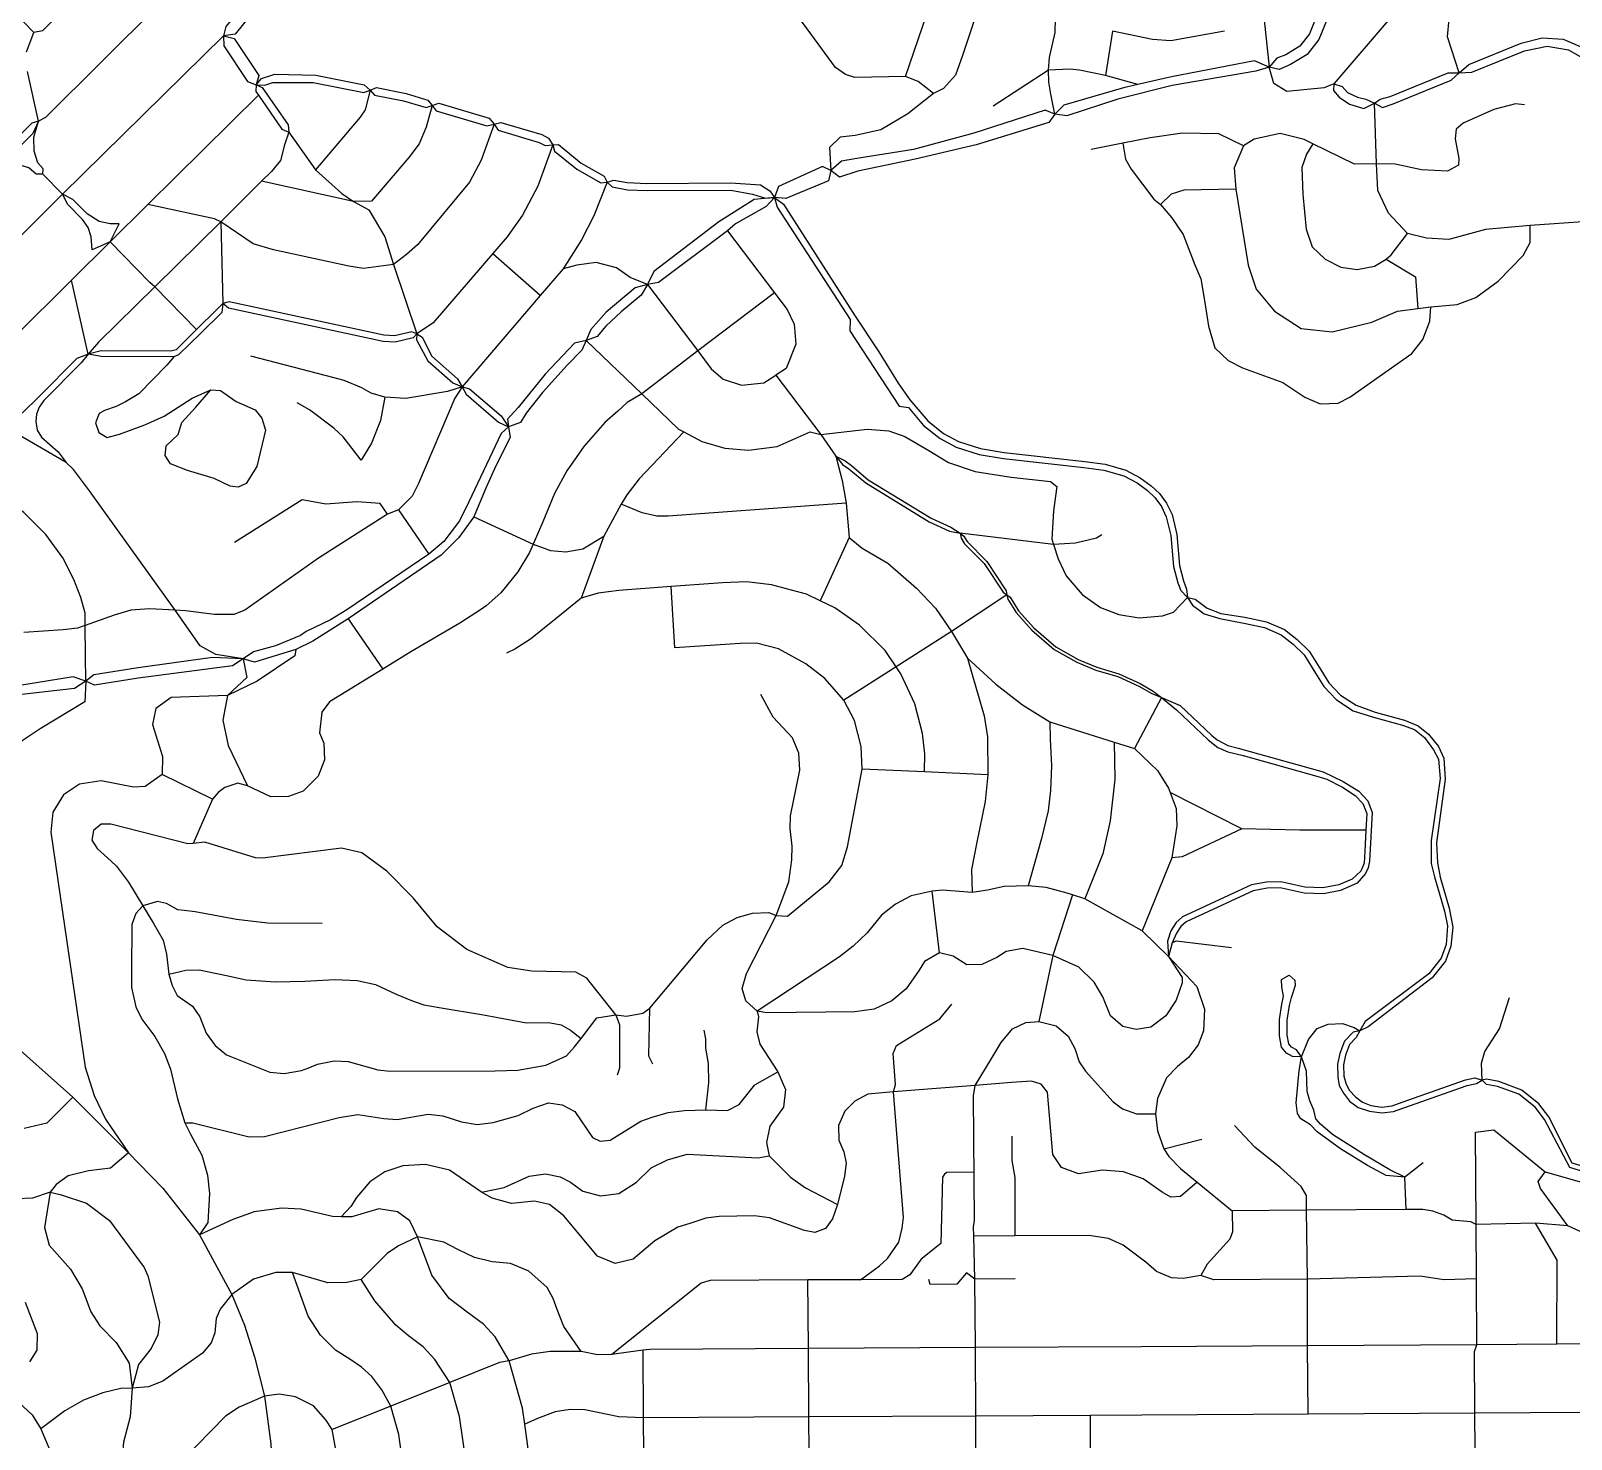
# Model space of a CAD drawing. Extents: x 0 to 264, y 89 to 356.
# Drawn here: x 92.06 to 126.16, y 140.43 to 171.61 of the extents above; entities that cross this region are included whole.
import ezdxf

# ---------------------------------------------------------------- set-up
doc = ezdxf.new("R2010")
doc.units = 0
doc.layers.get('0').update_dxf_attribs({"linetype": 'CONTINUOUS'})

msp = doc.modelspace()

# ---------------------------------------------------------------- linework, layer by layer
at = {"color": 4}
for points in [[(92.534715, 180.114002), (92.567785, 179.901232), (93.169715, 178.918966), (93.951338, 176.849704), (94.207101, 176.450625), (95.430797, 174.955731), (95.600574, 174.880764), (95.808933, 174.833359), (96.846319, 173.486188), (97.157204, 173.035296), (97.200201, 172.485183), (97.075625, 172.151147), (96.58394, 171.539298), (96.32928, 171.499609)], [(112.042222, 170.22079), (111.700468, 170.486476), (111.423758, 170.597822), (110.303688, 170.576881), (110.094228, 170.643028), (109.874843, 170.799571), (109.244254, 171.651749), (108.302778, 172.925051), (107.865113, 173.515954), (107.755972, 173.837865), (107.724002, 174.324035), (107.719599, 175.716407), (107.703056, 179.5683)], [(111.423758, 170.597822), (112.568081, 173.950314), (114.140147, 176.782456), (114.389298, 177.050347)], [(121.894645, 177.211301), (121.742508, 177.072397), (121.560607, 175.904923), (121.318074, 175.361425), (121.146093, 175.082508), (120.689686, 174.357109), (120.408567, 173.734236), (120.482431, 173.019861), (120.583853, 172.52928), (120.560711, 172.049722), (120.367786, 171.54481), (120.152812, 171.270303), (119.83862, 171.079583), (119.643488, 171.006824), (119.471511, 170.802873), (119.174949, 170.715782), (117.321762, 170.397178), (116.124522, 170.099522), (114.990121, 169.7258), (114.724437, 169.76659)], [(121.894645, 177.211301), (121.980633, 177.033812), (121.750226, 175.858619), (121.52974, 175.299689), (121.297127, 174.998724), (120.925607, 174.375851), (120.654408, 173.692343), (120.716144, 173.015453), (120.820877, 172.52046), (120.80544, 171.995702), (120.571726, 171.415826), (120.313755, 171.087299), (119.945545, 170.862405), (119.691985, 170.75106), (119.471499, 170.802873)], [(151.653655, 175.888385), (147.975947, 175.603958), (144.385329, 175.32284), (140.804635, 175.057153), (137.23276, 174.787058), (133.653169, 174.513655), (130.305088, 174.257891), (130.13421, 174.314115), (126.180895, 174.262299), (125.026649, 174.203871), (124.20534, 173.92606), (123.231893, 173.331849), (123.12716, 173.119079), (122.193403, 171.944992), (120.90356, 170.43466)], [(91.861129, 174.993213), (92.022083, 175.093534), (93.458549, 175.108972), (93.773845, 175.091333), (94.177335, 174.995422), (94.537829, 174.801395), (94.745088, 174.64044), (94.896119, 174.476179), (94.913758, 174.376958), (95.121016, 174.008742), (95.257716, 173.604149), (95.279758, 173.19625), (95.183844, 172.744254), (95.040529, 172.451008), (94.875172, 172.164375), (92.385885, 169.693827), (92.23375, 169.610044), (92.104766, 169.335537), (91.458742, 168.696129), (91.228333, 168.62447)], [(93.08152, 174.967855), (93.383585, 174.730833), (93.564383, 174.509244), (93.673524, 174.274426), (93.742978, 174.050633), (93.785972, 173.679115), (93.754002, 173.42776), (93.684547, 173.114671), (93.461857, 172.75197), (92.317533, 171.609853), (92.127917, 171.571268)], [(95.600574, 174.880764), (95.623716, 174.691147), (96.7052, 173.368231), (96.908047, 173.039704), (96.956553, 172.573377), (96.843003, 172.256981), (96.374469, 171.707968), (96.329271, 171.499609), (96.562994, 171.444488), (97.109799, 170.625383), (97.049167, 170.414817)], [(114.724437, 169.76659), (114.638447, 170.205355), (114.594349, 170.474349), (114.587745, 170.741137), (114.611977, 171.016744), (114.733245, 171.574576), (114.74095, 171.89428), (114.707876, 172.533688), (114.693539, 172.769609), (114.8115, 172.98348), (114.958122, 173.10034), (114.837986, 173.61848), (114.873264, 174.047328), (115.017683, 174.374748), (115.224938, 174.542317), (115.381484, 174.559956), (116.037431, 173.929367), (116.444228, 173.662577), (116.84, 173.498315), (117.361451, 173.405713), (117.616111, 173.42115), (119.18928, 173.711088)], [(119.245504, 172.972456), (119.471502, 170.802873)], [(123.676173, 170.679401), (123.417101, 171.478662), (123.456787, 171.876641), (123.726883, 172.223907), (124.496381, 172.767405), (124.833724, 172.867726), (125.19973, 172.801579), (126.014426, 172.437778), (126.232708, 172.502822)], [(113.186546, 172.581093), (112.686042, 171.067456), (112.528395, 170.629792), (112.262708, 170.333238), (112.042222, 170.22079), (111.475574, 169.775409), (110.875851, 169.421528), (110.305895, 169.293647), (109.974061, 169.252855), (109.742551, 169.030165), (109.770124, 168.516433)], [(91.963669, 171.143524), (92.127931, 171.571268), (91.22723, 172.500617)], [(118.485928, 171.603238), (117.295303, 171.38716), (116.892917, 171.41803), (116.006561, 171.601034), (115.847811, 170.620972)], [(96.32928, 171.499609), (92.765121, 167.992778), (89.042215, 164.27428)], [(96.32928, 171.499609), (96.334783, 171.280226), (96.858438, 170.488681), (97.049158, 170.414817), (97.184766, 170.358593), (97.761338, 169.529565), (97.769042, 169.367508)], [(121.803143, 170.011327), (121.978428, 169.909905), (122.213246, 169.992588), (123.498681, 170.515139), (123.676173, 170.679401), (123.88894, 170.864609), (125.052006, 171.337551), (125.515026, 171.453308), (125.979149, 171.426863), (126.513827, 171.197558), (126.846762, 170.858008), (127.083783, 170.46444), (127.19072, 169.994806), (127.155442, 169.582496), (127.061736, 168.49659), (127.097014, 168.014828), (127.159853, 167.666458), (127.158725, 167.433845)], [(123.676173, 170.679401), (123.958395, 170.692637), (125.121458, 171.168887), (125.62527, 171.271413), (126.094905, 171.18873), (126.550208, 170.932966), (126.923933, 170.402696), (126.996692, 169.866917), (126.871016, 168.486672), (126.912909, 167.94979), (126.975746, 167.604728), (127.15875, 167.433851), (127.351674, 167.293838), (127.682405, 166.767978), (128.061641, 166.429532), (130.952215, 164.23349), (131.043714, 163.986546)], [(119.471502, 170.802873), (119.144079, 170.943984), (117.308534, 170.59341), (116.562186, 170.42474), (116.250201, 170.347569), (114.929488, 169.968333), (114.724437, 169.76659), (114.59545, 169.580278), (112.983699, 169.089697), (111.636528, 168.771093), (110.367631, 168.503202), (109.958629, 168.37091), (109.770113, 168.516433)], [(93.820147, 166.94106), (93.421067, 166.76026), (93.399026, 167.046893), (93.32847, 167.257456), (93.202791, 167.436049), (92.878679, 167.764576), (92.765126, 167.992778), (92.32856, 168.43375), (92.336264, 168.553915), (92.218304, 168.691718), (92.134521, 168.944174), (92.124586, 169.252855), (92.233727, 169.610044), (91.991214, 170.711371)], [(97.049167, 170.414817), (97.166024, 170.552621), (97.463681, 170.650738), (98.367672, 170.629797), (99.44144, 170.411515), (99.572631, 170.297966)], [(116.562186, 170.42474), (115.847811, 170.620972), (115.274547, 170.740036), (115.058472, 170.759876), (114.587734, 170.741137), (113.361831, 169.946286)], [(120.90356, 170.43466), (120.686381, 170.345365), (119.865069, 170.26599), (119.575131, 170.445687), (119.471502, 170.802873)], [(120.90356, 170.43466), (120.893626, 170.289141), (121.021509, 170.141415), (121.250814, 169.988176), (121.563903, 169.890062), (121.803132, 170.011327), (121.932127, 170.100625), (122.149306, 170.160157), (123.431433, 170.681605), (123.676173, 170.679347)], [(97.102083, 170.184411), (94.653585, 167.764576), (93.820147, 166.94106), (92.960252, 166.087778), (90.376155, 163.526831)], [(97.049167, 170.414817), (97.043663, 170.268194), (97.102092, 170.184411), (97.618019, 169.431451), (97.769053, 169.367508), (98.359956, 168.535175), (98.94204, 168.01152), (99.204419, 167.83072), (99.546173, 167.648819), (99.896744, 167.052405), (100.087464, 166.436147), (100.608915, 164.903768), (100.722464, 164.827701), (100.935234, 164.406572), (101.507394, 163.908272), (101.609923, 163.729678)], [(97.049167, 170.414817), (97.24099, 170.407113), (97.41848, 170.467745), (98.308143, 170.463343), (99.429313, 170.245061), (99.572631, 170.297977), (99.713742, 170.353081), (100.368585, 170.219689), (100.848143, 170.077474), (100.948465, 169.955106)], [(99.572631, 170.29796), (99.465694, 169.8625), (99.352145, 169.702647), (98.359956, 168.535175)], [(99.572631, 170.29796), (99.671849, 170.189923), (100.311258, 170.059835), (100.810658, 169.909905), (100.948465, 169.955106), (101.093984, 170.012431), (102.209645, 169.675088), (102.317683, 169.541692)], [(120.90356, 170.43466), (121.086561, 170.381744), (121.204522, 170.248351), (121.423907, 170.141415), (121.610216, 170.097317), (121.803143, 170.011327)], [(100.948465, 169.955106), (100.813966, 169.478856), (100.660728, 169.110643), (100.429218, 168.808578), (99.601294, 167.836232), (99.204419, 167.830729), (97.166024, 168.279411)], [(100.948465, 169.955106), (101.036659, 169.842657), (102.155625, 169.50421), (102.317683, 169.541692), (102.46651, 169.583585), (103.370504, 169.314591), (103.521535, 169.236319), (103.614141, 169.088593)], [(114.724437, 169.76659), (114.514974, 169.852577), (112.936294, 169.346564), (111.600147, 168.984967), (110.303688, 168.775504), (110.009339, 168.725895), (109.770113, 168.516433), (109.721605, 168.290435), (108.776824, 167.899072), (108.525468, 167.920012)], [(135.824956, 168.078768), (134.138238, 167.951988), (130.636919, 167.717171), (130.467145, 167.689598), (127.15875, 167.433834), (125.249339, 167.300453), (124.262665, 167.214463), (123.449072, 166.987361), (122.952978, 167.023742), (122.536258, 167.127369), (122.112924, 167.57716), (121.874799, 168.073256), (121.850556, 168.664159), (121.803143, 170.011327)], [(125.124766, 169.974949), (124.921919, 169.99589), (124.446769, 169.871314), (123.764367, 169.569249), (123.613333, 169.431445), (123.591292, 169.217571), (123.667362, 168.785419), (123.660758, 168.635488), (123.417121, 168.500992), (122.84055, 168.529655), (122.26067, 168.661946), (121.850568, 168.664204)], [(92.23375, 169.610044), (92.087127, 169.56705), (91.638436, 169.12277), (91.315424, 168.803063), (91.228333, 168.62447), (88.274923, 165.69421), (85.081181, 165.360175), (81.858776, 165.039367)], [(102.317683, 169.541692), (102.029949, 168.744635), (101.773081, 168.259565), (100.623246, 166.876016), (100.379609, 166.657734), (100.087464, 166.436147), (99.428213, 166.349053), (99.102994, 166.399766), (97.433915, 166.76026), (96.980815, 166.893655), (96.269748, 167.383133), (96.126433, 167.447076), (94.653585, 167.764576)], [(102.317683, 169.541692), (102.404774, 169.410504), (103.313176, 169.135998), (103.445468, 169.074262), (103.614141, 169.088599), (103.743125, 169.090851), (104.243629, 168.684053), (104.75295, 168.391908), (104.822405, 168.258515)], [(97.769053, 169.367508), (97.674244, 169.088593), (97.584949, 168.741327), (97.385409, 168.499897), (97.166024, 168.279411), (96.269748, 167.383133), (94.807924, 165.945563), (93.562178, 164.720764), (93.329565, 164.450669)], [(118.907058, 169.063238), (118.358048, 169.327822), (117.554375, 169.343259), (116.834488, 169.242938), (116.231458, 169.123874), (115.533619, 168.984967)], [(116.231458, 169.123871), (116.288783, 168.772197), (116.414463, 168.547299), (116.917171, 167.886944), (117.065998, 167.767883), (117.319558, 167.471327), (117.567603, 167.102014), (117.825574, 166.431736), (117.956762, 166.118647), (118.040548, 165.63909), (118.127639, 165.070234), (118.272058, 164.592883), (118.560895, 164.308454), (118.878395, 164.148603), (119.777978, 163.821181), (120.258637, 163.498169), (120.600391, 163.350442), (120.99947, 163.364779), (121.255234, 163.500379), (122.62776, 164.466109), (122.8725, 164.77589), (123.030147, 165.180484), (123.053289, 165.497984)], [(121.850548, 168.664159), (121.35776, 168.655354), (120.435026, 169.111758), (120.245409, 169.205453), (119.718447, 169.337744), (119.136363, 169.214272), (118.907058, 169.063238), (118.700903, 168.574861), (118.732873, 168.105226)], [(92.32856, 168.43375), (92.178629, 168.439253), (92.019879, 168.580364), (91.751988, 168.660843), (91.497325, 168.668548), (91.228333, 168.62445), (89.951718, 168.91), (89.633117, 168.919934), (89.375147, 168.826228), (89.226319, 168.691729), (87.552829, 167.029254)], [(103.614141, 169.088593), (103.28231, 168.169167), (102.943863, 167.533063), (102.60652, 167.047994), (100.969408, 165.144097), (100.608915, 164.903768), (100.527335, 164.812266), (100.123845, 164.71966), (99.858158, 164.733997), (97.018297, 165.345844), (96.439522, 165.470417), (96.311641, 165.571842)], [(103.614141, 169.088593), (103.656034, 168.948585), (104.151024, 168.546199), (104.676883, 168.246338), (104.822405, 168.258473), (104.963516, 168.308074), (105.260069, 168.249645), (105.69553, 168.234208), (107.549817, 168.243013), (108.214583, 168.200019), (108.416327, 168.067728), (108.525468, 167.920001)], [(120.435026, 169.111744), (120.295018, 168.880234), (120.196901, 168.584784), (120.217842, 167.98947), (120.291705, 167.21777), (120.422893, 166.825303), (120.710627, 166.558516), (121.060097, 166.375512), (121.422798, 166.327006), (121.805342, 166.397562), (122.06331, 166.557412), (122.17466, 166.651119), (122.536258, 167.127369)], [(109.770113, 168.516433), (109.582701, 168.605731), (108.612562, 168.165859), (108.525468, 167.920018), (108.334748, 167.720478), (107.661162, 167.334627), (107.483673, 167.183593), (105.952394, 166.035965), (105.713169, 165.997379)], [(104.822405, 168.258465), (104.526952, 167.514324), (104.253549, 166.984053), (103.842343, 166.342438), (103.337431, 165.753742), (101.609923, 163.729678), (101.444558, 163.475018), (100.643089, 161.589861), (100.505285, 161.310947), (100.196605, 161.005574), (99.956276, 160.90856), (98.432716, 159.936217), (96.797811, 158.786381), (96.554174, 158.68716), (96.130841, 158.691563), (95.487022, 158.770938), (95.254408, 158.783074), (94.685556, 158.81394), (94.274349, 158.783074), (93.903933, 158.672829), (93.267829, 158.444627), (93.098056, 158.383994), (92.775044, 158.34651), (91.907431, 158.289185)], [(104.822405, 168.258465), (104.929339, 168.155939), (105.267785, 168.088688), (105.702145, 168.073251), (107.557533, 168.082056), (108.03599, 167.991655), (108.324825, 167.902359), (108.525468, 167.919998)], [(118.732873, 168.105226), (117.584141, 168.085386), (117.303019, 167.996088), (117.065998, 167.767886)], [(118.732873, 168.105226), (119.007379, 166.426224), (119.183768, 165.892647), (119.590563, 165.405373), (120.180365, 165.022829), (120.867178, 164.945661), (121.744715, 165.161736), (122.311363, 165.406476), (122.763359, 165.461597), (123.053297, 165.497978), (123.632076, 165.551996), (124.04769, 165.708542), (124.539375, 166.071242), (125.093897, 166.638994), (125.248238, 166.925625), (125.249367, 167.300453)], [(95.730658, 164.996371), (94.807924, 165.945563), (94.696579, 166.038169), (93.820147, 166.94106), (94.016381, 167.339035), (93.816839, 167.334633), (93.572101, 167.388653), (93.306415, 167.556222), (92.990018, 167.879234), (92.765121, 167.992783)], [(108.525468, 167.920018), (108.070165, 167.878125), (107.771407, 167.685201), (107.294053, 167.380928), (105.848768, 166.280702), (105.713169, 165.997379), (105.569853, 165.758151), (105.131085, 165.389938), (104.789331, 165.074645), (104.599715, 164.844236), (104.356075, 164.754938)], [(108.525468, 167.920018), (108.718395, 167.770088), (110.310303, 165.295131), (110.830651, 164.504689), (111.262803, 163.807953), (111.516363, 163.441944), (111.914339, 162.97341), (112.260504, 162.696703), (112.59454, 162.518107), (113.08402, 162.36046), (113.607672, 162.273369), (115.388099, 162.078238), (115.842299, 162.018706), (116.302014, 161.885314), (116.61731, 161.717744), (116.860947, 161.536944), (117.045051, 161.366067), (117.19829, 161.151093), (117.323966, 160.901944), (117.426492, 160.456564), (117.488228, 159.774159), (117.575322, 159.430201), (117.643673, 159.252708), (117.666815, 159.064192)], [(108.525468, 167.920018), (108.581692, 167.705044), (110.200062, 165.221268), (110.191256, 164.972119), (111.279353, 163.298629), (111.487715, 163.268863), (111.82175, 162.876397), (112.187756, 162.584254), (112.542741, 162.394635), (113.052061, 162.230373), (113.590047, 162.141078), (115.372679, 161.944843), (115.815855, 161.886415), (116.252419, 161.760738), (116.546768, 161.604192), (116.776074, 161.433315), (116.944744, 161.276772), (117.086959, 161.078333), (117.193895, 160.849028), (117.294214, 160.440026), (117.35595, 159.751008), (117.447452, 159.389411), (117.5136, 159.219635), (117.666838, 159.064192), (117.83329, 159.024506), (118.098976, 158.826067), (118.398838, 158.711415), (118.933516, 158.63204), (119.409766, 158.529514), (119.808845, 158.355329), (120.092171, 158.135947), (120.355651, 157.879079), (120.61803, 157.465669), (120.790008, 157.177935), (121.05349, 156.903428), (121.395242, 156.681842), (121.81527, 156.526397), (122.464601, 156.346703), (122.76777, 156.225435), (122.997076, 156.038022), (123.223074, 155.76572), (123.337726, 155.506649), (123.365271, 155.040322), (123.176755, 153.635826), (123.196596, 153.188238), (123.258332, 152.872942), (123.456768, 152.185026), (123.538347, 151.768308), (123.496457, 151.341667), (123.372984, 151.01204), (123.083043, 150.641623), (121.666421, 149.556831), (121.482316, 149.471944)], [(96.269748, 167.383133), (96.311641, 165.571842), (96.292901, 165.372299), (95.816651, 164.908176), (95.331579, 164.436338), (95.224645, 164.391137), (93.618403, 164.397741), (93.329565, 164.450657)], [(107.483673, 167.183593), (108.52216, 165.813272), (108.804383, 165.441754), (108.958724, 165.116535), (108.991798, 164.670051), (108.777924, 164.134272), (108.55303, 163.989853), (109.550728, 162.675756), (109.881458, 162.191787), (110.017058, 161.658213), (110.107456, 161.156605), (110.173603, 160.393724), (110.464645, 160.155599), (111.032394, 159.821564), (111.66519, 159.272551), (112.086319, 158.827171), (112.443506, 158.310131), (112.791875, 157.721433), (113.422464, 157.149272), (114.010062, 156.688454), (114.618603, 156.311425), (116.041839, 155.859426), (116.491631, 155.718315), (116.997647, 155.231042), (117.241283, 154.839678), (117.277665, 154.74928), (117.409956, 154.394298), (117.429796, 154.00955), (117.315144, 153.297379), (116.658099, 151.686728), (117.24349, 151.114565), (117.871875, 150.448699), (118.042752, 149.953706), (118.020711, 149.473048), (117.90275, 149.16106), (117.687779, 148.878838), (117.444139, 148.683706), (117.196094, 148.429046), (116.996554, 147.973742), (116.954661, 147.633092), (116.99875, 147.253856), (117.139861, 146.861389), (117.247899, 146.690512), (117.510278, 146.425928), (117.876283, 146.12276), (118.653498, 145.482248), (118.659001, 145.019228), (118.601676, 144.861579), (118.101172, 144.301546), (117.961164, 144.055702), (117.572014, 143.987353), (117.307431, 144.00169), (116.975599, 144.143902), (116.742986, 144.345649), (116.238074, 144.722675), (115.915062, 144.87591), (115.478498, 144.93875), (113.843593, 144.932146), (112.936294, 144.926631)], [(103.337431, 165.753742), (102.284609, 166.673169)], [(105.713169, 165.997379), (105.329522, 166.152822), (105.027456, 166.366692), (104.574357, 166.482449), (104.146615, 166.420713), (103.842343, 166.342438)], [(122.063315, 166.557412), (122.710442, 166.167153), (122.763359, 165.461597)], [(96.311641, 165.571842), (96.188169, 165.445062), (95.730658, 164.996371), (95.275355, 164.549887), (95.159601, 164.516813), (93.617299, 164.525619), (93.329565, 164.450655), (92.960252, 166.087778)], [(105.713169, 165.997379), (105.440867, 165.922412), (104.797047, 165.383326), (104.456397, 164.999678), (104.356075, 164.754938), (104.25796, 164.538863), (103.932742, 164.21034), (103.383732, 163.606206), (103.026546, 163.147595), (102.898662, 162.942544), (102.634079, 162.843326)], [(108.52216, 165.813272), (106.827726, 164.524532), (105.584185, 163.57644), (105.262274, 163.380208), (105.052811, 163.191692), (104.769488, 162.937032), (104.302058, 162.405661), (103.928333, 161.865468), (103.652726, 161.367171), (103.398063, 160.74099), (103.183089, 160.245998)], [(105.713169, 165.997379), (106.827726, 164.524532), (107.123176, 164.126553), (107.385556, 163.901659), (107.792353, 163.762752), (108.287343, 163.818976), (108.55303, 163.989853)], [(100.608915, 164.903768), (100.495365, 164.945661), (100.111718, 164.857467), (99.875797, 164.870703), (96.448341, 165.610433), (96.311641, 165.57185)], [(104.356075, 164.754938), (104.098107, 164.69651), (103.444367, 164.011901), (102.845746, 163.273272), (102.613133, 163.010895), (102.634074, 162.843326), (102.673768, 162.604097), (102.35296, 161.97902), (102.131371, 161.486232), (101.864583, 160.853439), (101.53716, 160.395928), (101.145797, 160.001258), (99.086458, 158.594558), (98.303732, 158.099565), (97.927803, 157.913256), (97.014992, 157.635442), (96.76474, 157.709306)], [(100.608915, 164.903768), (100.60121, 164.767065), (100.845947, 164.302942), (101.401572, 163.817873), (101.609934, 163.729678), (101.774185, 163.687785), (102.469817, 163.085859), (102.634079, 162.843326)], [(104.356075, 164.754938), (105.584185, 163.57644), (106.398881, 162.794817), (106.514635, 162.734185), (106.913714, 162.51921), (107.424141, 162.372588), (107.947796, 162.329591), (108.579488, 162.408966), (109.31481, 162.729774), (109.550728, 162.675756), (110.572683, 162.788202), (111.056649, 162.754028), (111.403915, 162.628351), (111.938593, 162.316363), (112.376258, 162.052883), (112.96716, 161.85224), (113.76091, 161.728768), (114.628524, 161.62955), (114.769635, 161.52151)], [(93.329565, 164.450669), (93.080417, 164.354758), (92.243673, 163.5125), (91.879869, 163.150903), (91.67151, 163.066016)], [(93.329565, 164.450669), (93.175226, 164.257744), (92.347299, 163.425409), (92.244774, 163.275478), (92.184141, 163.125548), (92.173106, 162.961286), (92.201769, 162.769463), (92.295475, 162.616224), (92.663687, 162.286597), (92.843384, 162.052883)], [(95.224645, 164.391137), (95.071407, 164.207032), (94.451839, 163.577544), (94.159697, 163.396744), (93.949131, 163.295322), (93.690062, 163.207127), (93.570998, 163.136572), (93.492726, 162.93152), (93.569894, 162.719853), (93.750694, 162.606301), (94.02079, 162.680165), (94.581926, 162.886319), (95.012978, 163.080347), (95.633644, 163.476119), (96.047058, 163.664635), (96.263133, 163.650298), (96.607091, 163.404457), (97.027117, 163.219249), (97.175947, 163.038449), (97.258629, 162.768353), (97.067909, 161.967988), (96.828681, 161.588752), (96.651188, 161.507173), (96.472595, 161.532516), (96.120921, 161.700086), (95.531119, 161.877575), (95.156294, 162.024198), (95.031718, 162.211614), (95.060381, 162.425484), (95.321659, 162.67353), (95.407647, 162.942524), (95.715226, 163.278766), (96.047058, 163.664615)], [(101.609923, 163.729678), (101.283603, 163.627153), (100.36197, 163.472814), (99.901155, 163.500387), (99.592474, 163.591875), (99.388524, 163.706528), (98.993853, 163.869689), (98.608004, 163.972215), (96.929002, 164.409879)], [(101.609923, 163.729678), (101.699218, 163.563213), (102.412492, 162.945851), (102.634079, 162.843326)], [(99.901155, 163.500373), (99.803037, 162.985537), (99.603498, 162.485036), (99.374192, 162.106901), (98.971806, 162.618428), (98.770062, 162.816867), (98.232076, 163.222562), (97.956466, 163.376901)], [(95.254408, 158.783074), (93.881883, 160.696893), (93.359331, 161.424496), (93.003246, 161.895234), (92.843395, 162.052883), (91.804905, 162.65591)], [(102.634079, 162.843326), (102.475329, 162.695599), (101.759853, 161.179758), (101.550391, 160.75973), (101.205329, 160.301119), (100.874601, 160.023308), (99.058897, 158.791893), (98.693992, 158.573611), (98.154905, 158.31454), (98.033637, 158.224141), (97.479115, 157.994835), (96.988534, 157.86034), (96.76474, 157.709306), (96.528819, 157.549452), (94.436407, 157.28046), (93.472881, 157.12171), (93.276649, 157.215417)], [(106.514635, 162.734185), (105.530165, 161.689079), (105.252353, 161.336301), (105.125574, 161.127942), (104.745234, 160.42349), (104.242526, 159.047657)], [(93.276649, 157.215417), (93.273347, 157.771042), (93.267838, 158.444627), (93.263426, 158.716926), (93.165309, 159.064192), (93.014275, 159.462171), (92.768434, 159.946137), (92.391402, 160.460972), (91.904129, 160.944938), (91.53702, 161.212829), (91.136837, 161.434419), (90.007942, 162.059496), (89.198758, 162.510391), (88.851492, 162.595278)], [(109.881458, 162.191787), (110.087613, 162.087058), (110.225417, 161.984532), (110.596937, 161.67144), (111.988202, 160.820365), (112.42697, 160.621926), (112.632022, 160.488534)], [(109.881458, 162.191787), (110.029185, 162.01099), (110.169192, 161.915077), (110.542917, 161.599784), (111.945208, 160.74099), (112.398308, 160.534835), (112.632022, 160.488534), (112.713603, 160.422387), (112.786363, 160.303326), (113.221824, 159.86125), (113.651769, 159.211919), (113.668308, 159.12152)], [(114.769635, 161.52151), (114.700183, 160.983524), (114.661597, 160.357343), (114.701283, 160.234974), (114.802708, 159.918578), (114.979097, 159.547058), (115.331875, 159.128133), (115.740877, 158.841502), (116.147672, 158.688264), (116.596363, 158.616605), (117.108992, 158.657397), (117.355936, 158.743385), (117.666824, 159.064192)], [(99.956276, 160.90856), (99.795322, 161.146685), (99.276075, 161.179758), (98.593673, 161.129046), (98.064506, 161.229367), (96.570713, 160.282379)], [(100.196605, 161.005574), (100.874601, 160.023308)], [(110.107456, 161.156605), (106.169576, 160.86777), (105.914912, 160.866641), (105.594105, 160.941608), (105.125574, 161.127917)], [(101.864583, 160.853439), (103.183089, 160.245998), (103.562325, 160.107091), (103.901875, 160.072917), (104.280008, 160.144576), (104.745234, 160.42349)], [(110.173603, 160.393724), (109.534192, 158.991433)], [(112.632022, 160.488534), (112.655164, 160.380494), (112.731234, 160.254817), (113.163387, 159.817153), (113.585617, 159.181049), (113.668299, 159.12152), (113.735556, 159.068603), (113.926276, 158.769843), (114.261415, 158.389506), (114.749792, 157.969481), (115.242577, 157.694974), (115.654887, 157.52079), (116.143264, 157.37527), (116.619514, 157.163603), (116.906144, 156.992726), (117.090252, 156.850512)], [(115.76954, 160.449949), (115.650478, 160.37829), (115.184149, 160.26474), (114.701283, 160.234974), (112.632022, 160.488534)], [(103.183089, 160.245998), (103.102613, 160.061893), (102.843542, 159.635252), (102.467613, 159.170026), (102.141294, 158.87678), (102.036561, 158.807328), (101.560311, 158.49534), (100.476623, 157.858133), (99.851546, 157.474488), (98.670841, 156.751294), (98.501067, 156.5275), (98.450355, 156.071093), (98.546268, 155.83848), (98.561706, 155.466963), (98.423902, 155.108673), (98.093174, 154.776842), (97.765751, 154.656674), (97.375492, 154.64897), (96.854041, 154.897018), (96.641268, 154.952127), (96.359046, 154.859522), (96.209115, 154.750383), (96.081232, 154.596042), (94.972186, 155.149463)], [(106.232412, 159.305625), (105.075965, 159.219635), (104.620658, 159.16231), (104.242526, 159.047657), (103.691312, 158.603377), (103.119149, 158.141458), (102.77409, 157.923176), (102.589982, 157.831674)], [(111.843783, 155.202379), (111.849287, 155.601458), (111.797471, 156.055661), (111.628801, 156.710504), (111.316812, 157.374167), (111.214287, 157.528508), (110.969558, 157.894514), (110.407317, 158.452343), (109.857204, 158.837091), (109.534192, 158.991433), (109.229923, 159.135851), (108.456016, 159.347518), (107.904799, 159.408151), (107.370121, 159.390512), (106.232412, 159.305625)], [(106.313992, 157.950738), (106.232412, 159.305625)], [(113.668308, 159.12152), (112.443506, 158.310131), (111.214298, 157.528508), (110.05454, 156.793187)], [(113.668308, 159.12152), (113.684846, 159.027814), (113.874465, 158.730157), (114.216217, 158.343202), (114.713413, 157.91546), (115.215021, 157.636546), (115.632842, 157.459053), (116.120116, 157.314635), (116.589751, 157.105175), (116.874177, 156.936502), (117.090255, 156.850512), (117.502562, 156.675226), (118.193783, 156.018176), (118.319463, 155.913447), (118.556484, 155.786667), (118.789097, 155.727135), (120.664331, 155.206787), (121.108611, 154.989609), (121.458081, 154.774635), (121.655417, 154.562968), (121.751327, 154.307204), (121.696206, 153.22572), (121.659825, 153.077994), (121.606908, 152.955625), (121.420599, 152.737343), (121.050183, 152.576389), (120.672047, 152.50473), (120.247613, 152.516865), (119.717343, 152.635929), (119.425201, 152.629325), (119.118724, 152.572), (117.632647, 151.885184), (117.514686, 151.782659), (117.42098, 151.62942), (117.325069, 151.41555), (117.24349, 151.114565)], [(117.666824, 159.064192), (117.773758, 158.896623), (118.032829, 158.703699), (118.378992, 158.602274), (118.908158, 158.49644), (119.367873, 158.397222), (119.73829, 158.236268), (120.002873, 158.031217), (120.248714, 157.791988), (120.501173, 157.392909), (120.680867, 157.094149), (120.965296, 156.796494), (121.333506, 156.557266), (121.777785, 156.416155), (122.423812, 156.236458), (122.686188, 156.140548), (122.911085, 155.966363), (123.106214, 155.691857), (123.22197, 155.48901), (123.256144, 155.060165), (123.056605, 153.684331), (123.059907, 153.171703), (123.134874, 152.881762), (123.349848, 152.121085), (123.418196, 151.794766), (123.390652, 151.38356), (123.280407, 151.079287), (123.008108, 150.730921), (121.594793, 149.675895), (121.482344, 149.471944), (121.396345, 149.31981), (121.250826, 149.169879), (121.161528, 148.932855), (121.116327, 148.718984), (121.12406, 148.46322), (121.17477, 148.286831), (121.25084, 148.151232), (121.379824, 148.007917), (121.540778, 147.89216), (121.722679, 147.816093), (121.96852, 147.783022), (122.192313, 147.809466), (122.4128, 147.889942), (123.820603, 148.387139), (124.02345, 148.426828), (124.187715, 148.380523)], [(96.76474, 157.709306), (96.158403, 157.800808), (95.810033, 157.993732), (95.254408, 158.783074)], [(99.086458, 158.594558), (99.851546, 157.474488)], [(97.927803, 157.913256), (97.904661, 157.769938), (97.071222, 157.214313), (96.413072, 156.897917), (96.314949, 156.352215), (96.431806, 155.789974), (96.854035, 154.897006)], [(105.007613, 149.82803), (105.249046, 149.792752), (105.608436, 149.864411), (105.762778, 149.970244), (107.030574, 151.487189), (107.376736, 151.812405), (107.697544, 151.983282), (108.039298, 152.076988), (108.399792, 152.091325), (108.556338, 152.026281), (108.813202, 152.011939), (109.732631, 152.767103), (109.888074, 152.967746), (110.014853, 153.134218), (110.135018, 153.54322), (110.464645, 155.264115), (110.441503, 155.76572), (110.293779, 156.337883), (110.054551, 156.793187), (109.636718, 157.272744), (109.214488, 157.594653), (108.613662, 157.927588), (108.124185, 158.053264), (107.765895, 158.045559), (106.313992, 157.950749)], [(96.76474, 157.709306), (96.083436, 157.734649), (94.436407, 157.505344), (93.459653, 157.351005), (93.276649, 157.215405), (93.026397, 157.052258), (91.792778, 156.910044), (90.434583, 156.706093), (89.994715, 156.675226), (89.241754, 156.54955), (88.451312, 156.453637), (88.227518, 156.381981), (87.698351, 156.283863), (86.673089, 155.93329), (86.536389, 155.976286)], [(96.76474, 157.709306), (96.840808, 157.296996), (96.413063, 156.897917), (95.170625, 156.851615), (94.82777, 156.609079), (94.752803, 156.251893), (94.978801, 155.54303), (94.972197, 155.149463), (94.591849, 154.883776), (94.336085, 154.862835), (93.615095, 155.007254), (93.141049, 154.928982), (92.78276, 154.693061), (92.549046, 154.309417), (92.506049, 153.868445), (92.668107, 152.757195), (93.264522, 148.668272), (93.466268, 148.035478), (93.714313, 147.511824), (94.22474, 146.769887)], [(112.791875, 157.721433), (112.913143, 157.304715), (113.160088, 156.445921), (113.235051, 155.980694), (113.243857, 155.13954), (113.187647, 154.548637), (112.999131, 153.651258), (112.883377, 153.039411), (112.894412, 152.531188)], [(93.276649, 157.215417), (92.998838, 157.306919), (90.759799, 156.946425), (90.114879, 156.860435), (88.944097, 156.714912), (87.955216, 156.551754), (87.318012, 156.391901), (86.633403, 156.122909), (86.536389, 155.976286), (86.393074, 155.804306), (85.753662, 155.440504), (85.632394, 155.328056), (85.288436, 155.065676), (85.050311, 155.054641)], [(93.276649, 157.215417), (93.25901, 156.755702), (92.271232, 156.160391), (91.866641, 155.889192), (91.583315, 155.611381), (91.320936, 155.232145), (91.134627, 154.797785), (91.04974, 154.384375), (90.999028, 153.977577), (91.066276, 153.651258), (91.285658, 151.777127), (91.702379, 149.153341)], [(117.24349, 151.114565), (117.546659, 150.652647), (117.548917, 150.53579), (117.413318, 150.147734), (117.184012, 149.799367), (116.854385, 149.550216), (116.524758, 149.498403), (116.233716, 149.570062), (115.959213, 149.80598), (115.791643, 150.224905), (115.60092, 150.544609), (115.26027, 150.877544), (114.687006, 151.138819), (114.022186, 151.294262), (113.648465, 151.22481), (113.44341, 151.093619), (113.111579, 150.93928), (112.777544, 150.931575), (112.479887, 151.122295), (112.17341, 151.195055), (111.843783, 151.007631), (111.725826, 150.810296), (111.434784, 150.402397), (111.118385, 150.134506), (110.731433, 149.948194), (110.301484, 149.888662), (108.350183, 149.871024), (108.137412, 149.908508), (107.891572, 150.13671), (107.805581, 150.405702), (107.904799, 150.737536), (108.556338, 152.026276), (108.836353, 152.767109), (108.909115, 153.259897), (108.913518, 153.558655), (108.871625, 153.953326), (108.876028, 154.228933), (109.083283, 155.244272), (109.064544, 155.617994), (108.920125, 155.957544), (108.496791, 156.415051), (108.218978, 156.919967)], [(117.090252, 156.850512), (116.491631, 155.718315)], [(117.090252, 156.850512), (117.422083, 156.577109), (118.124331, 155.915651), (118.335998, 155.746981), (118.556484, 155.649967), (118.893827, 155.568385), (120.528732, 155.111981), (120.74591, 155.041425), (121.097588, 154.861728), (121.372091, 154.684236), (121.545172, 154.505643), (121.63447, 154.285157), (121.613529, 153.913637), (121.587079, 153.446206), (121.572742, 153.180522), (121.501083, 153.006338), (121.309263, 152.828845), (121.012709, 152.705373), (120.662136, 152.639228), (120.264157, 152.650263), (119.730582, 152.769324), (119.410875, 152.76272), (119.080147, 152.700984), (117.556588, 151.995429), (117.412169, 151.870853), (117.295312, 151.682337), (117.224756, 151.456339), (117.243496, 151.114585)], [(114.618603, 156.311425), (114.620861, 155.926674), (114.656139, 155.341286), (114.632997, 154.791173), (114.583388, 154.340278), (114.43015, 153.728428), (114.139108, 152.680018)], [(116.041839, 155.859426), (116.059478, 155.045833), (115.954748, 154.120895), (115.787178, 153.389982), (115.393611, 152.395592)], [(113.243871, 155.13954), (111.843783, 155.202379), (110.464645, 155.264115)], [(96.081232, 154.596042), (95.655694, 153.619287), (95.538838, 153.607152), (93.830069, 154.049228), (93.618403, 154.044825), (93.448629, 153.909226), (93.413351, 153.68874), (93.530208, 153.505735), (93.841093, 153.224617), (93.961258, 153.116579), (94.220329, 152.763801), (94.541137, 152.234635), (94.768238, 151.858706), (94.987621, 151.478369), (95.066996, 151.168585), (95.114401, 150.724306), (95.18716, 150.474053), (95.30402, 150.25026), (95.64026, 150.01875), (95.803421, 149.782829), (95.943428, 149.421232), (96.140764, 149.146728), (96.389912, 148.93947), (97.350131, 148.554722), (97.667631, 148.528278), (98.050172, 148.588911), (98.21223, 148.655058), (98.410669, 148.735522), (98.773367, 148.809383), (99.084254, 148.789542), (99.743506, 148.604334), (100.014704, 148.576761), (102.343037, 148.585566), (102.83803, 148.603205), (103.457595, 148.709039), (103.916206, 148.917398), (104.097006, 149.113629), (104.241422, 149.302145), (104.593099, 149.761883), (105.007613, 149.82803)], [(121.613524, 153.913637), (120.148395, 153.914766), (118.864061, 153.945607), (117.277665, 154.74928)], [(118.864061, 153.945607), (117.545556, 153.319426), (117.315147, 153.297385)], [(85.555226, 153.538812), (87.330139, 152.296371), (89.930772, 150.53579), (91.702379, 149.153341), (92.988915, 148.000201), (94.22474, 146.769887), (94.452942, 146.536173), (94.984313, 145.989367), (95.795702, 144.954185), (96.507873, 143.635676), (96.787891, 142.956579), (97.010581, 142.252127), (97.235478, 141.385617), (97.37769, 140.326181), (97.415172, 139.515895), (97.372178, 138.83349), (97.178151, 138.231564), (97.102083, 137.903037)], [(105.007613, 149.82803), (104.365998, 150.639419), (104.122361, 150.766199), (103.152222, 150.78824), (102.617544, 150.873127), (101.714653, 151.274413), (101.057603, 151.773814), (100.526232, 152.412121), (99.944149, 153.007433), (99.389627, 153.410923), (98.938732, 153.514552), (97.192482, 153.29627), (97.034835, 153.300673), (95.915867, 153.646835), (95.655694, 153.619262)], [(116.658099, 151.686728), (115.393611, 152.395592), (115.120208, 152.483786), (115.003351, 152.521268), (114.537022, 152.646944), (114.139046, 152.680018), (113.604367, 152.664581), (113.240563, 152.586309), (112.894401, 152.531185), (112.238454, 152.583004), (112.01356, 152.564265), (111.546129, 152.456224), (111.202171, 152.277631), (111.098542, 152.193845), (110.889079, 152.02848), (110.573783, 151.642631), (110.26731, 151.347178), (109.95973, 151.110157), (108.137412, 149.908508), (108.170486, 149.779522), (108.128593, 149.44769), (108.195841, 149.176494), (108.599331, 148.562438), (108.766901, 148.172178), (108.720599, 147.784123), (108.416327, 147.359689), (108.344671, 147.001397), (108.405303, 146.705947), (108.874938, 146.2308), (109.208976, 145.997083), (109.91784, 145.623359)], [(112.17341, 151.195044), (112.01356, 152.564262)], [(115.120208, 152.483786), (114.686952, 151.138819), (114.377171, 149.675895)], [(98.51099, 151.843272), (97.298315, 151.851004), (96.612603, 151.934788), (95.699792, 152.103461), (95.458359, 152.132123), (95.316144, 152.148647), (95.064792, 152.286451), (94.86856, 152.334956), (94.541137, 152.234635), (94.385694, 152.068169), (94.300808, 151.825633), (94.293075, 150.784938), (94.293075, 150.429956), (94.384577, 150.002215), (94.517972, 149.726605), (94.803502, 149.347369), (95.021784, 148.968133), (95.15628, 148.624174), (95.308414, 147.962716), (95.469369, 147.433549), (95.598367, 147.182197), (95.847518, 146.718074), (95.97099, 146.275998), (96.017292, 145.871407), (95.97981, 145.229792), (95.795702, 144.954185)], [(117.325069, 151.41553), (117.416572, 151.462935), (118.639167, 151.318516)], [(95.114401, 150.724306), (95.491433, 150.811397), (95.787986, 150.818001), (96.39322, 150.697836), (96.830885, 150.600822), (97.480216, 150.554521), (98.128447, 150.568858), (98.788801, 150.609647), (99.284894, 150.586505), (99.690589, 150.495003), (100.151407, 150.278928), (100.485442, 150.140021), (100.764357, 150.046315), (101.102803, 149.986783), (102.078454, 149.821417), (103.034262, 149.64944), (103.517127, 149.652742), (103.802657, 149.605337), (104.009912, 149.484069), (104.241422, 149.302168)], [(120.184774, 148.892065), (119.988542, 148.9031), (119.857353, 148.97586), (119.746006, 149.108152), (119.6975, 149.361711), (119.699758, 149.718897), (119.755982, 150.059548), (119.792363, 150.235937), (119.755982, 150.43658), (119.742746, 150.608558), (119.918031, 150.706675)], [(120.184774, 148.892065), (120.075633, 149.049715), (119.967595, 149.110347), (119.904756, 149.18421), (119.867274, 149.377135), (119.869531, 149.704558), (119.923552, 150.033081), (119.965445, 150.20947), (119.995211, 150.296564), (120.058047, 150.483976), (120.045912, 150.583194), (119.918031, 150.706667)], [(110.423853, 143.960895), (110.847186, 144.268472), (111.023575, 144.431633), (111.271623, 144.793231), (111.352101, 145.098603), (111.380764, 145.334522), (111.160278, 148.121466), (111.19776, 148.284627), (111.145947, 148.969236), (111.21981, 149.148933), (112.184437, 149.736528), (112.445713, 150.058439)], [(127.406798, 146.110633), (127.261276, 146.217569), (126.179792, 146.543889), (125.661649, 147.566944), (125.441162, 147.851371), (125.065234, 148.160051), (124.558117, 148.346363), (124.284715, 148.398176), (124.187701, 148.380537), (124.173364, 148.752058), (124.245023, 149.01223), (124.570239, 149.513838), (124.788521, 150.206162)], [(105.007613, 149.82803), (105.090296, 149.60644), (105.094699, 148.645121), (105.038474, 148.487474)], [(105.83223, 148.733315), (105.742935, 148.910808), (105.762775, 149.970244)], [(107.000808, 147.720183), (107.072464, 148.318801), (107.059228, 148.746546), (107.005207, 149.086093), (107.000805, 149.293351), (106.965527, 149.482968)], [(112.963853, 148.257065), (113.319938, 148.846867), (113.539324, 149.209565), (113.790676, 149.512734), (114.089437, 149.658256), (114.377171, 149.675895)], [(114.377171, 149.675895), (114.757508, 149.58329), (115.026502, 149.349576), (115.169817, 149.081685), (115.264627, 148.78072), (115.406839, 148.575669), (116.017588, 147.899879), (116.222639, 147.746641), (116.539035, 147.634192), (116.954653, 147.633063)], [(122.473421, 146.229697), (122.140486, 146.396162), (121.581553, 146.727994), (120.874894, 147.175581), (120.605903, 147.403786), (120.504478, 147.51954), (120.461484, 147.716875), (120.368881, 147.92303), (120.31045, 148.129185), (120.295012, 148.580077), (120.184768, 148.892065), (120.345728, 149.282328), (120.536451, 149.524861), (120.77678, 149.620772), (121.09428, 149.629577), (121.351144, 149.54469), (121.482335, 149.47193)], [(121.482335, 149.471944), (121.329097, 149.43777), (121.138377, 149.241535), (121.036952, 148.97034), (120.986242, 148.731111), (120.995048, 148.443377), (121.020391, 148.263681), (121.119609, 148.092803), (121.253004, 147.912006), (121.440417, 147.774203), (121.689566, 147.689313), (121.967379, 147.651831), (122.223143, 147.681597), (122.455757, 147.767588), (123.854741, 148.261476), (124.0631, 148.302266), (124.187675, 148.380537)], [(122.502083, 145.514218), (122.473421, 146.229697), (122.064419, 146.270486), (121.648801, 146.488768), (121.051283, 146.859185), (120.53204, 147.235113), (120.385417, 147.39276), (120.169339, 147.520643), (120.102091, 147.638603), (120.067917, 147.875625), (120.138472, 148.59), (120.184774, 148.892065)], [(95.469383, 147.433549), (95.646875, 147.436851), (96.894825, 147.120455), (97.236579, 147.133691), (98.512091, 147.455602), (98.890226, 147.549306), (99.299228, 147.615453), (99.876901, 147.526155), (100.167942, 147.506315), (100.854756, 147.628683), (101.184383, 147.591201), (101.591181, 147.454499), (101.940651, 147.398274), (102.18098, 147.429144), (102.293428, 147.443478), (102.852361, 147.594512), (103.184192, 147.759874), (103.522639, 147.875631), (103.821397, 147.83043), (104.102518, 147.684911), (104.493881, 147.109442), (104.665859, 147.030067), (104.886345, 147.047706), (105.561034, 147.467732), (105.81349, 147.561438), (106.166268, 147.661754), (106.531173, 147.71026), (107.000808, 147.720194), (107.484774, 147.705846), (107.738333, 147.835933), (108.090008, 148.275802), (108.599331, 148.562433)], [(117.876283, 146.12276), (117.510278, 145.803056), (117.297508, 145.789819), (117.104583, 145.896753), (116.683454, 146.191103), (116.250201, 146.347648), (115.784974, 146.388438), (115.254704, 146.30796), (114.874367, 146.446867), (114.686952, 146.732396), (114.568992, 148.111537), (114.424576, 148.287926), (114.210702, 148.358482), (113.767526, 148.324305), (112.963853, 148.257065), (111.160278, 148.121466), (110.591422, 148.065244), (110.300381, 147.915314), (110.07769, 147.69152), (109.94099, 147.376224), (109.947594, 147.046597), (110.054531, 146.795244), (110.109652, 146.542785), (110.073273, 146.255051), (109.917831, 145.623359), (109.805391, 145.305859), (109.651049, 145.096397), (109.417335, 145.007101), (109.189131, 145.053403), (108.408611, 145.332317), (108.080088, 145.376415), (107.297361, 145.359876), (107.003012, 145.320187), (106.651338, 145.206638), (106.384547, 145.121754), (105.876327, 144.824097), (105.393465, 144.411787), (104.992178, 144.321389), (104.604123, 144.483447), (103.857778, 145.372006), (103.543585, 145.625563), (103.213958, 145.699426), (102.703534, 145.648717), (102.271381, 145.767778), (102.036561, 145.902274), (101.332109, 146.386242), (100.797431, 146.513022), (100.294722, 146.481049), (99.900051, 146.347657), (99.56822, 146.127171), (99.273871, 145.783213), (99.144887, 145.583673), (98.932117, 145.354367)], [(132.675311, 144.442657), (132.547431, 144.556206), (130.221301, 145.140494), (129.89829, 145.218768), (129.514645, 145.369799), (129.045008, 145.586981), (128.608447, 145.861484), (127.989982, 146.083074), (127.406798, 146.110619), (127.225998, 146.107331), (126.124671, 146.44357), (125.564635, 147.510723), (125.356276, 147.77751), (125.001294, 148.067451), (124.52394, 148.239429), (124.282508, 148.28463), (124.187701, 148.38054)], [(92.988915, 148.000201), (92.416754, 147.426937), (91.910738, 147.310077)], [(113.014565, 132.846188), (113.010163, 133.569383), (113.006855, 134.298092), (112.998044, 135.951736), (112.989225, 137.600972), (112.979276, 139.342814), (112.975985, 140.942438), (112.968275, 142.459383), (112.960559, 143.973022), (112.936305, 144.926623), (112.93079, 145.133881), (112.950631, 145.272785), (112.928589, 148.031067), (112.963867, 148.257065)], [(120.296119, 145.499887), (120.296119, 145.826206), (120.183673, 146.021338), (119.717343, 146.441363), (119.152899, 146.895563), (118.705311, 147.377328)], [(113.774141, 147.139203), (113.777443, 146.601217), (113.84028, 146.226389), (113.843582, 144.932135)], [(117.139861, 146.861389), (117.981016, 147.071952)], [(124.059817, 134.915453), (124.054314, 136.010165), (124.0455, 137.666016), (124.036667, 139.406754), (124.026732, 141.005278), (124.017938, 142.371188), (124.066447, 142.518915), (124.06203, 143.976327), (124.053216, 145.184591), (124.038865, 147.226294), (124.447873, 147.277006), (125.582274, 146.348758), (126.794949, 146.001494), (127.406798, 146.110633)], [(94.22474, 146.769887), (93.822353, 146.429236), (93.338385, 146.369704), (92.885285, 146.258359), (92.62401, 146.065435), (92.490617, 145.901173), (92.097047, 145.765574), (91.749784, 145.749035), (91.425669, 145.819591), (90.965954, 146.008107)], [(102.036561, 145.902274), (102.539269, 146.000391), (103.089383, 146.251744), (103.45098, 146.30466), (103.780607, 146.239619), (104.006605, 146.118351), (104.278907, 145.921016), (104.674678, 145.814079), (105.078169, 145.872508), (105.466224, 146.121659), (105.793644, 146.435851), (106.151937, 146.611137), (106.590702, 146.736813), (108.161667, 146.655234), (108.405303, 146.705947)], [(112.941806, 146.343246), (112.339879, 146.33334), (112.283655, 146.298062), (112.239558, 146.228607), (112.200972, 144.765683), (111.771024, 144.414009), (111.516363, 144.071151), (111.349894, 143.965318)], [(122.883524, 146.5483), (122.473421, 146.229697)], [(128.833341, 143.892544), (127.691224, 144.417299), (126.086085, 145.155928), (125.47534, 145.981649), (125.427935, 146.137091), (125.582274, 146.348758)], [(92.490617, 145.901173), (92.367145, 145.117343), (92.467464, 144.72598), (92.942613, 144.196813), (93.198377, 143.75474), (93.386893, 143.248724), (93.58974, 142.935633), (93.950234, 142.569627), (94.241276, 142.11322), (94.303012, 141.562006), (94.257811, 140.921494), (94.114496, 140.363662), (94.092454, 140.110106)], [(92.490617, 145.901173), (92.713308, 145.846049), (93.293187, 145.655329), (93.801407, 145.272785), (94.568699, 144.23099), (94.652482, 144.047986), (94.908246, 143.022726), (94.876276, 142.742708), (94.721937, 142.436232), (94.444123, 142.086762), (94.303012, 141.562006)], [(103.208447, 139.184064), (102.993472, 140.760537), (102.946067, 141.119931), (102.651718, 142.162829), (102.337526, 142.691996), (102.078454, 142.977526), (101.719061, 143.242109), (101.32329, 143.543074), (100.940746, 144.062317), (100.623246, 144.90678), (100.44796, 145.263966), (100.175658, 145.461301), (99.766659, 145.53296), (99.16473, 145.349956), (98.932117, 145.354359), (98.735885, 145.357669), (98.047968, 145.519724), (97.612508, 145.547297), (97.007274, 145.462411), (96.531024, 145.297045), (95.795702, 144.95419)], [(124.053202, 145.184591), (123.933037, 145.241919), (123.521831, 145.279401), (123.339931, 145.389645), (123.091883, 145.47894), (122.873603, 145.513117), (122.502083, 145.514246), (120.296119, 145.499881), (118.653498, 145.482248)], [(120.3325, 140.984331), (120.322566, 142.497968), (120.322577, 143.975226), (120.296133, 145.499887)], [(126.086085, 145.155928), (125.367299, 145.209949), (124.053202, 145.184577)], [(125.842449, 142.531042), (125.850153, 144.394149), (125.367288, 145.209949)], [(104.246937, 142.370088), (103.862186, 142.922405), (103.711155, 143.299437), (103.621857, 143.543074), (103.490669, 143.784506), (103.088282, 144.148308), (102.680381, 144.316981), (102.274686, 144.358871), (101.88553, 144.452577), (101.511806, 144.630069), (101.205329, 144.793231), (100.623246, 144.90678), (100.196605, 144.712752), (99.947456, 144.538567), (99.373089, 143.965303), (99.058897, 143.895851), (98.634463, 143.890348), (97.855044, 144.121858), (97.481319, 144.117447), (96.989635, 143.974131), (96.507873, 143.635685), (96.252109, 143.311564), (96.163915, 143.098794), (96.13747, 142.785702), (96.052584, 142.565216), (95.865171, 142.33481), (94.98102, 141.717449), (94.666827, 141.587361), (94.303026, 141.562018), (94.053863, 141.554273), (93.656988, 141.455055), (93.225936, 141.290794), (92.813629, 141.054873), (92.285563, 140.662409)], [(102.104912, 133.040216), (102.098308, 133.822942), (102.091693, 134.594645), (102.01783, 135.348706), (101.884435, 135.940713), (101.834826, 136.093951), (101.639686, 136.696981), (101.405972, 137.190869), (101.043272, 137.803819), (100.539463, 138.481813), (100.475519, 138.617412), (100.207631, 140.53454), (100.033447, 141.162924), (99.833907, 141.520113), (99.60901, 141.818871), (99.3775, 142.026129), (99.120633, 142.198107), (98.80534, 142.402058), (98.470201, 142.732785), (98.201206, 143.153915), (97.855044, 144.121849)], [(103.421214, 133.760106), (103.401374, 134.731345), (103.344049, 135.272639), (103.133483, 136.416963), (102.903074, 137.05527), (102.544784, 137.84902), (101.840329, 138.945939), (101.549287, 140.92921), (101.333213, 141.683272), (101.006893, 142.194799), (100.748922, 142.477022), (100.423706, 142.715147), (100.140381, 142.954375), (99.675157, 143.493465), (99.373089, 143.965303)], [(110.423853, 143.960895), (109.26079, 143.955392), (107.101129, 143.944348), (106.898282, 143.885928), (104.920519, 142.305044)], [(109.351188, 132.837369), (109.321422, 134.277145), (109.314818, 135.93079), (109.306004, 137.58223), (109.296056, 139.330687), (109.285032, 140.921494), (109.272908, 142.438439), (109.260781, 143.955383)], [(111.349894, 143.965303), (110.423853, 143.960901)], [(113.846901, 143.976327), (112.960548, 143.973025), (112.77534, 144.111926), (112.557058, 143.860574), (111.965051, 143.851768), (111.940808, 143.967522)], [(124.062022, 143.976327), (123.341034, 143.956487), (122.810764, 144.035862), (120.322577, 143.975229), (118.2467, 143.954286), (117.961173, 144.055708)], [(91.939389, 143.463699), (92.198461, 142.769167), (92.197332, 142.39875), (92.030866, 142.138578)], [(130.718498, 142.506787), (129.213681, 142.495753), (128.172986, 142.488059), (127.91171, 142.547588), (127.700044, 142.545331), (125.842449, 142.531036), (124.066433, 142.518906), (120.322577, 142.497974), (116.638256, 142.475926), (112.968264, 142.459383), (109.272917, 142.438442), (105.762778, 142.417498), (105.616155, 142.399859), (105.287631, 142.359064), (104.920519, 142.305044), (104.603019, 142.29844), (104.246937, 142.370099), (103.560121, 142.37449), (103.14671, 142.314961), (102.651718, 142.162824), (102.43454, 142.125347), (101.333213, 141.683272), (100.033447, 141.162924), (98.729269, 140.641476)], [(105.665764, 135.85803), (105.642622, 137.564591), (105.638211, 139.317456), (105.626067, 140.900548), (105.616169, 142.399853)], [(91.600917, 141.420895), (92.094806, 140.97), (92.285526, 140.662423), (92.601963, 139.905051), (92.599705, 139.59527), (92.522537, 139.367065), (92.544578, 139.195088), (92.665846, 139.042953), (92.90838, 138.899635)], [(97.235478, 141.385617), (96.672135, 141.136466), (96.371173, 140.939133), (95.72625, 140.283187), (95.478202, 140.042855), (95.113297, 139.650391), (94.91045, 139.315252), (94.713117, 138.76955), (94.500347, 138.399133), (94.278758, 138.131242), (94.095756, 137.818151), (93.994331, 137.479704), (94.069298, 137.079522)], [(99.075435, 138.229357), (98.852742, 139.995453), (98.729269, 140.641476), (98.593673, 140.859758), (98.318063, 141.167335), (97.917881, 141.370183), (97.557387, 141.423099), (97.235478, 141.385617)], [(135.388395, 140.879601), (135.108377, 140.984331), (134.710399, 141.063706), (133.376458, 141.057102), (131.399799, 141.047185), (127.70776, 141.028431), (124.026744, 141.005286), (120.3325, 140.984337), (116.654792, 140.96339), (115.514879, 140.956781), (112.97598, 140.942435), (109.285044, 140.921497), (105.626075, 140.900554), (105.073758, 140.925891), (104.326312, 141.076926), (104.003297, 141.08463), (103.664853, 141.031714), (103.277899, 140.889499), (102.993472, 140.760515)], [(115.522595, 139.351633), (115.51489, 140.956772)]]:
    msp.add_lwpolyline(points, dxfattribs=at)

doc.saveas('drawing.dxf')
